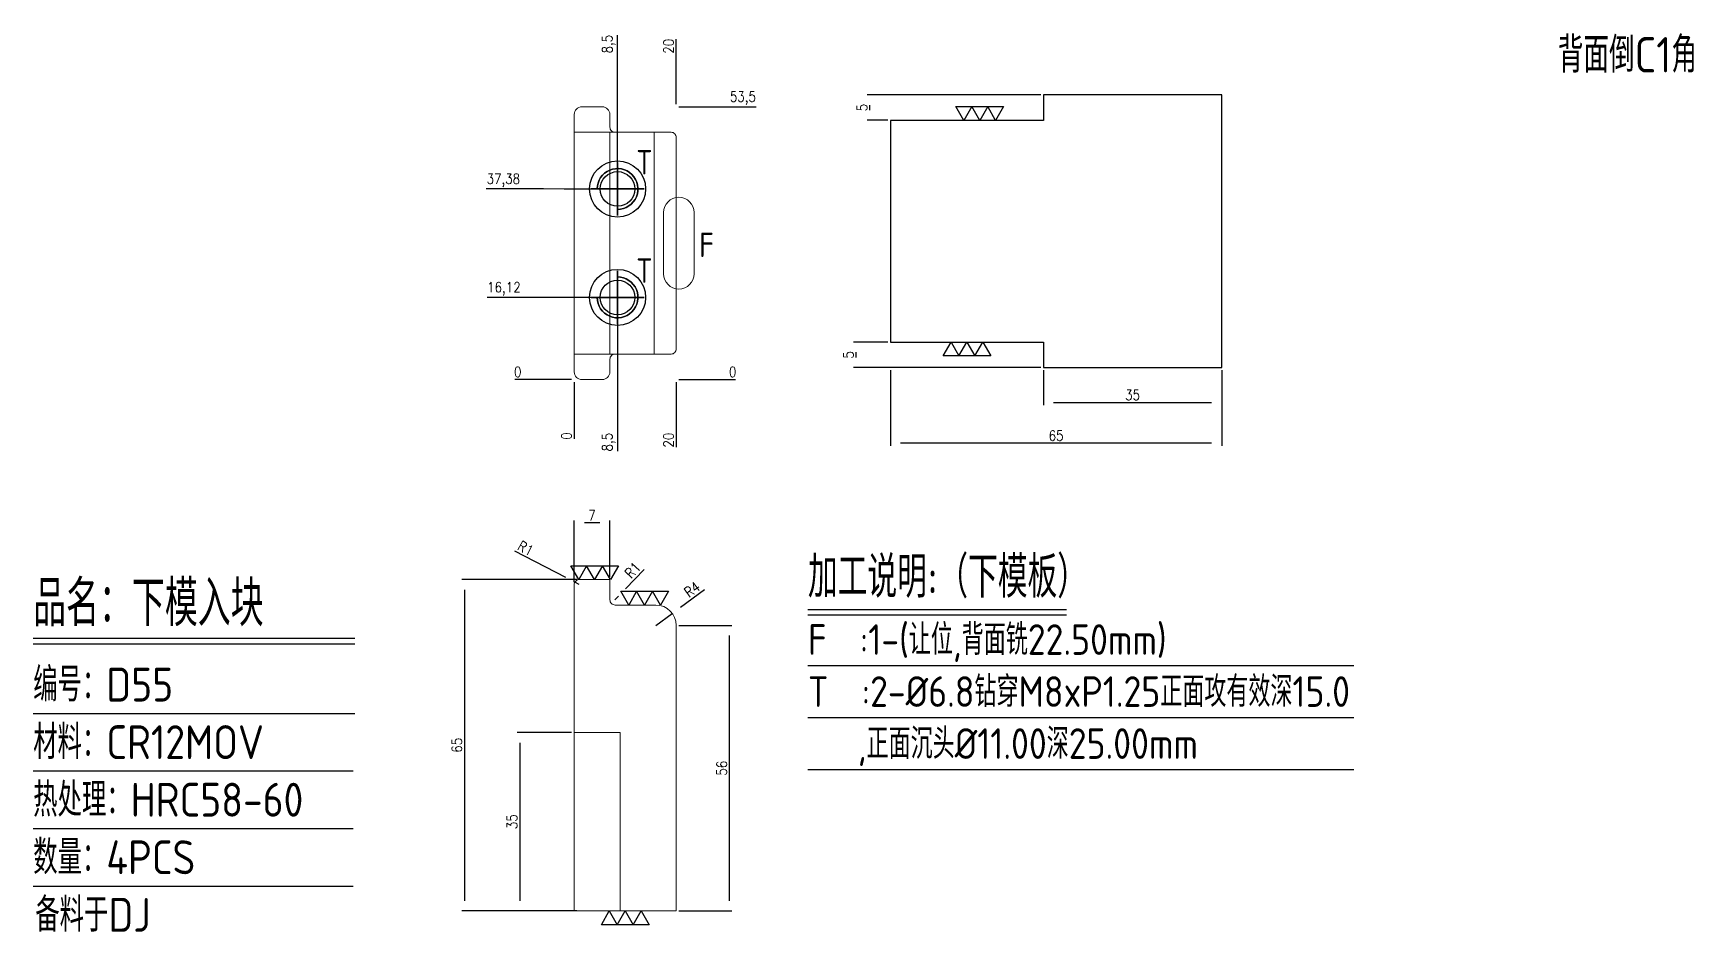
# Model space of a CAD drawing. Header units: millimetres. Extents: x 112016 to 112342, y -1097 to -921.
import ezdxf
from ezdxf.enums import TextEntityAlignment as Align

# ---------------------------------------------------------------- set-up
doc = ezdxf.new("R2010")
doc.units = ezdxf.units.MM
doc.linetypes.add('CENTER', pattern=[0])
doc.linetypes.add('DASHED', pattern=[0])
for name, color, linetype in [('DIE_P', 2, 'Continuous'), ('DIM', 4, 'Continuous'), ('TEXT', 4, 'Continuous')]:
    doc.layers.add(name, color=color, linetype=linetype)
doc.styles.add('gbenor', font='gbenor.shx', dxfattribs={"bigfont": 'gbcbig.shx'})
doc.styles.get("Standard").update_dxf_attribs({"font": 'txt.shx', "width": 0.85, "bigfont": 'ctxt.shx'})
doc.dimstyles.new('T-2-WX', dxfattribs={"dimtxt": 2, "dimasz": 2, "dimexe": 0.5, "dimexo": 0.5, "dimgap": 0.5, "dimtad": 1, "dimtxsty": 'Standard', "dimblk": 'OPEN30', "dimcen": 0, "dimazin": 3, "dimtfac": 1, "dimtmove": 0, "dimatfit": 3, "dimldrblk": 'OPEN30', "dimlwd": -1, "dimlwe": -1})

# ---------------------------------------------------------------- blocks, each defined once
blk = doc.blocks.new('*D7579')
at = {"layer": 'Defpoints', "color": 0}
for p in [(112122.6, -988.48), (112142.6, -988.48), (112152.6, -988.48)]:
    blk.add_point(p, dxfattribs=at)
at = {"layer": 'DIM', "color": 0}
blk.add_line((112143.1, -988.48), (112154.23, -988.48), dxfattribs=at)
at = {"layer": 'DIM', "color": 0, "insert": (112153.67, -986.98), "char_height": 2, "attachment_point": 5}
blk.add_mtext('0', dxfattribs=at)
blk = doc.blocks.new('_Open30')
blk = doc.blocks.new('*D7580')
at = {"layer": 'Defpoints', "color": 0}
for p in [(112142.6, -934.98), (112152.6, -934.98), (112122.6, -988.48)]:
    blk.add_point(p, dxfattribs=at)
at = {"layer": 'DIM', "color": 0}
for p, q in [((112143.1, -934.98), (112146.6, -934.98)), ((112146.6, -934.98), (112148.6, -934.98)), ((112148.6, -934.98), (112158.28, -934.98))]:
    blk.add_line(p, q, dxfattribs=at)
at = {"layer": 'DIM', "color": 0, "insert": (112155.69, -933.29), "char_height": 2, "attachment_point": 5}
blk.add_mtext('53,5', dxfattribs=at)
blk = doc.blocks.new('*D7581')
at = {"layer": 'Defpoints', "color": 0}
for p in [(112112.6, -988.48), (112122.6, -988.48), (112122.6, -988.48)]:
    blk.add_point(p, dxfattribs=at)
at = {"layer": 'DIM', "color": 0}
blk.add_line((112122.1, -988.48), (112110.97, -988.48), dxfattribs=at)
at = {"layer": 'DIM', "color": 0, "insert": (112111.53, -986.98), "char_height": 2, "attachment_point": 5}
blk.add_mtext('0', dxfattribs=at)
blk = doc.blocks.new('*D7582')
at = {"layer": 'Defpoints', "color": 0}
for p in [(112112.6, -972.36), (112131.1, -972.36), (112122.6, -988.48)]:
    blk.add_point(p, dxfattribs=at)
at = {"layer": 'DIM', "color": 0}
for p, q in [((112116.6, -972.36), (112105.54, -972.36)), ((112120.6, -972.36), (112116.6, -972.36)), ((112130.6, -972.36), (112120.6, -972.36))]:
    blk.add_line(p, q, dxfattribs=at)
at = {"layer": 'DIM', "color": 0, "insert": (112108.82, -970.67), "char_height": 2, "attachment_point": 5}
blk.add_mtext('16,12', dxfattribs=at)
blk = doc.blocks.new('*D7583')
at = {"layer": 'Defpoints', "color": 0}
for p in [(112112.6, -951.1), (112131.1, -951.11), (112122.6, -988.48)]:
    blk.add_point(p, dxfattribs=at)
at = {"layer": 'DIM', "color": 0}
for p, q in [((112116.6, -951.1), (112105.3, -951.1)), ((112120.6, -951.11), (112116.6, -951.1)), ((112130.6, -951.11), (112120.6, -951.11))]:
    blk.add_line(p, q, dxfattribs=at)
at = {"layer": 'DIM', "color": 0, "insert": (112108.7, -949.41), "char_height": 2, "attachment_point": 5}
blk.add_mtext('37,38', dxfattribs=at)
blk = doc.blocks.new('*D7584')
at = {"layer": 'Defpoints', "color": 0}
for p in [(112122.6, -988.48), (112142.6, -988.48), (112142.6, -998.48)]:
    blk.add_point(p, dxfattribs=at)
at = {"layer": 'DIM', "color": 0}
for p, q in [((112142.6, -988.98), (112142.6, -992.48)), ((112142.6, -992.48), (112142.6, -994.48)), ((112142.6, -994.48), (112142.6, -1001.74))]:
    blk.add_line(p, q, dxfattribs=at)
at = {"layer": 'DIM', "color": 0, "insert": (112141.1, -1000.36), "char_height": 2, "attachment_point": 5, "rotation": 90}
blk.add_mtext('20', dxfattribs=at)
blk = doc.blocks.new('*D7585')
at = {"layer": 'Defpoints', "color": 0}
for p in [(112131.1, -972.36), (112122.6, -988.48), (112131.1, -998.48)]:
    blk.add_point(p, dxfattribs=at)
at = {"layer": 'DIM', "color": 0}
for p, q in [((112131.1, -972.86), (112131.1, -990.48)), ((112131.1, -990.48), (112131.1, -994.48)), ((112131.1, -994.48), (112131.1, -1002.55))]:
    blk.add_line(p, q, dxfattribs=at)
at = {"layer": 'DIM', "color": 0, "insert": (112129.41, -1000.76), "char_height": 2, "attachment_point": 5, "rotation": 90}
blk.add_mtext('8,5', dxfattribs=at)
blk = doc.blocks.new('*D7586')
at = {"layer": 'Defpoints', "color": 0}
for p in [(112122.6, -988.48), (112122.6, -988.48), (112122.6, -998.48)]:
    blk.add_point(p, dxfattribs=at)
at = {"layer": 'DIM', "color": 0}
blk.add_line((112122.6, -988.98), (112122.6, -1000.12), dxfattribs=at)
at = {"layer": 'DIM', "color": 0, "insert": (112121.1, -999.55), "char_height": 2, "attachment_point": 5, "rotation": 90}
blk.add_mtext('0', dxfattribs=at)
blk = doc.blocks.new('*D7587')
at = {"layer": 'Defpoints', "color": 0}
for p in [(112142.6, -924.98), (112142.6, -934.98), (112122.6, -988.48)]:
    blk.add_point(p, dxfattribs=at)
at = {"layer": 'DIM', "color": 0}
for p, q in [((112142.6, -928.98), (112142.6, -921.73)), ((112142.6, -930.98), (112142.6, -928.98)), ((112142.6, -934.48), (112142.6, -930.98))]:
    blk.add_line(p, q, dxfattribs=at)
at = {"layer": 'DIM', "color": 0, "insert": (112141.1, -923.11), "char_height": 2, "attachment_point": 5, "rotation": 90}
blk.add_mtext('20', dxfattribs=at)
blk = doc.blocks.new('*D7588')
at = {"layer": 'Defpoints', "color": 0}
for p in [(112131.1, -924.98), (112131.1, -951.11), (112122.6, -988.48)]:
    blk.add_point(p, dxfattribs=at)
at = {"layer": 'DIM', "color": 0}
for p, q in [((112131.1, -928.98), (112131.1, -920.92)), ((112131.1, -932.98), (112131.1, -928.98)), ((112131.1, -950.61), (112131.1, -932.98))]:
    blk.add_line(p, q, dxfattribs=at)
at = {"layer": 'DIM', "color": 0, "insert": (112129.41, -922.7), "char_height": 2, "attachment_point": 5, "rotation": 90}
blk.add_mtext('8,5', dxfattribs=at)
blk = doc.blocks.new('*D7589')
at = {"layer": 'Defpoints', "color": 0}
for p in [(112123.6, -1027.7), (112101.07, -1092.7), (112123.6, -1092.7)]:
    blk.add_point(p, dxfattribs=at)
at = {"layer": 'DIM', "color": 0}
for p, q in [((112123.1, -1027.7), (112100.57, -1027.7)), ((112101.07, -1029.7), (112101.07, -1090.7)), ((112123.1, -1092.7), (112100.57, -1092.7))]:
    blk.add_line(p, q, dxfattribs=at)
at = {"layer": 'DIM', "color": 0, "insert": (112099.57, -1060.2), "char_height": 2, "attachment_point": 5, "rotation": 90}
blk.add_mtext('65', dxfattribs=at)
blk = doc.blocks.new('*D7590')
at = {"layer": 'Defpoints', "color": 0}
for p in [(112122.6, -1057.7), (112111.91, -1092.7), (112122.6, -1092.7)]:
    blk.add_point(p, dxfattribs=at)
at = {"layer": 'DIM', "color": 0}
for p, q in [((112122.1, -1057.7), (112111.41, -1057.7)), ((112111.91, -1059.7), (112111.91, -1090.7)), ((112122.1, -1092.7), (112111.41, -1092.7))]:
    blk.add_line(p, q, dxfattribs=at)
at = {"layer": 'DIM', "color": 0, "insert": (112110.41, -1075.2), "char_height": 2, "attachment_point": 5, "rotation": 90}
blk.add_mtext('35', dxfattribs=at)
blk = doc.blocks.new('*D7591')
at = {"layer": 'Defpoints', "color": 0}
for p in [(112122.71, -1028.24), (112123.6, -1028.7)]:
    blk.add_point(p, dxfattribs=at)
at = {"layer": 'DIM', "color": 0}
for p, q in [((112120.94, -1027.32), (112110.96, -1022.15)), ((112123.6, -1028.7), (112122.71, -1028.24))]:
    blk.add_line(p, q, dxfattribs=at)
at = {"layer": 'DIM', "color": 0, "insert": (112113.1, -1021.57), "char_height": 2, "attachment_point": 5, "rotation": 332.6157}
blk.add_mtext('R1', dxfattribs=at)
blk = doc.blocks.new('*D7592')
at = {"layer": 'Defpoints', "color": 0}
for p in [(112122.6, -1016.6), (112122.6, -1028.7), (112129.6, -1027.7)]:
    blk.add_point(p, dxfattribs=at)
at = {"layer": 'DIM', "color": 0}
for p, q in [((112122.6, -1028.2), (112122.6, -1016.1)), ((112129.6, -1027.2), (112129.6, -1016.1)), ((112127.6, -1016.6), (112124.6, -1016.6))]:
    blk.add_line(p, q, dxfattribs=at)
at = {"layer": 'DIM', "color": 0, "insert": (112126.1, -1015.1), "char_height": 2, "attachment_point": 5}
blk.add_mtext('7', dxfattribs=at)
blk = doc.blocks.new('*D7593')
at = {"layer": 'Defpoints', "color": 0}
for p in [(112130.6, -1031.7), (112131.29, -1030.98)]:
    blk.add_point(p, dxfattribs=at)
at = {"layer": 'DIM', "color": 0}
for p, q in [((112136.3, -1025.71), (112132.67, -1029.53)), ((112130.6, -1031.7), (112131.29, -1030.98))]:
    blk.add_line(p, q, dxfattribs=at)
at = {"layer": 'DIM', "color": 0, "insert": (112134.08, -1025.86), "char_height": 2, "attachment_point": 5, "rotation": 46.4526}
blk.add_mtext('R1', dxfattribs=at)
blk = doc.blocks.new('*D7594')
at = {"layer": 'Defpoints', "color": 0}
for p in [(112141.83, -1034.35), (112138.6, -1036.7)]:
    blk.add_point(p, dxfattribs=at)
at = {"layer": 'DIM', "color": 0}
for p, q in [((112148.16, -1029.73), (112143.45, -1033.17)), ((112138.6, -1036.7), (112141.83, -1034.35))]:
    blk.add_line(p, q, dxfattribs=at)
at = {"layer": 'DIM', "color": 0, "insert": (112145.73, -1029.65), "char_height": 2, "attachment_point": 5, "rotation": 36.0873}
blk.add_mtext('R4', dxfattribs=at)
blk = doc.blocks.new('*D7595')
at = {"layer": 'Defpoints', "color": 0}
for p in [(112142.6, -1036.7), (112153.04, -1036.7), (112142.6, -1092.7)]:
    blk.add_point(p, dxfattribs=at)
at = {"layer": 'DIM', "color": 0}
for p, q in [((112143.1, -1036.7), (112153.54, -1036.7)), ((112153.04, -1090.7), (112153.04, -1038.7)), ((112143.1, -1092.7), (112153.54, -1092.7))]:
    blk.add_line(p, q, dxfattribs=at)
at = {"layer": 'DIM', "color": 0, "insert": (112151.54, -1064.7), "char_height": 2, "attachment_point": 5, "rotation": 90}
blk.add_mtext('56', dxfattribs=at)
blk = doc.blocks.new('*D7596')
at = {"layer": 'Defpoints', "color": 0}
for p in [(112184.62, -986.14), (112249.62, -986.14), (112184.62, -1000.98)]:
    blk.add_point(p, dxfattribs=at)
at = {"layer": 'DIM', "color": 0}
for p, q in [((112184.62, -986.64), (112184.62, -1001.48)), ((112249.62, -986.64), (112249.62, -1001.48)), ((112247.62, -1000.98), (112186.62, -1000.98))]:
    blk.add_line(p, q, dxfattribs=at)
at = {"layer": 'DIM', "color": 0, "insert": (112217.12, -999.48), "char_height": 2, "attachment_point": 5}
blk.add_mtext('65', dxfattribs=at)
blk = doc.blocks.new('*D7597')
at = {"layer": 'Defpoints', "color": 0}
for p in [(112214.62, -986.14), (112249.62, -986.14), (112249.62, -993.01)]:
    blk.add_point(p, dxfattribs=at)
at = {"layer": 'DIM', "color": 0}
for p, q in [((112214.62, -986.64), (112214.62, -993.51)), ((112249.62, -986.64), (112249.62, -993.51)), ((112216.62, -993.01), (112247.62, -993.01))]:
    blk.add_line(p, q, dxfattribs=at)
at = {"layer": 'DIM', "color": 0, "insert": (112232.12, -991.51), "char_height": 2, "attachment_point": 5}
blk.add_mtext('35', dxfattribs=at)
blk = doc.blocks.new('*D7598')
at = {"layer": 'Defpoints', "color": 0}
for p in [(112177.9, -981.14), (112184.62, -981.14), (112214.62, -986.14)]:
    blk.add_point(p, dxfattribs=at)
at = {"layer": 'DIM', "color": 0}
for p, q in [((112184.12, -981.14), (112177.4, -981.14)), ((112177.9, -984.14), (112177.9, -983.14)), ((112214.12, -986.14), (112177.4, -986.14))]:
    blk.add_line(p, q, dxfattribs=at)
at = {"layer": 'DIM', "color": 0, "insert": (112176.4, -983.64), "char_height": 2, "attachment_point": 5, "rotation": 90}
blk.add_mtext('5', dxfattribs=at)
blk = doc.blocks.new('*D7599')
at = {"layer": 'Defpoints', "color": 0}
for p in [(112180.56, -932.64), (112214.62, -932.64), (112184.62, -937.64)]:
    blk.add_point(p, dxfattribs=at)
at = {"layer": 'DIM', "color": 0}
for p, q in [((112214.12, -932.64), (112180.06, -932.64)), ((112180.56, -935.64), (112180.56, -934.64)), ((112184.12, -937.64), (112180.06, -937.64))]:
    blk.add_line(p, q, dxfattribs=at)
at = {"layer": 'DIM', "color": 0, "insert": (112179.06, -935.14), "char_height": 2, "attachment_point": 5, "rotation": 90}
blk.add_mtext('5', dxfattribs=at)

msp = doc.modelspace()

# ---------------------------------------------------------------- linework, layer by layer
at = {"layer": 'DIE_P', "linetype": 'Continuous', "lineweight": 15}
for p, q in [((112132.601, -939.984), (112122.601, -939.984)), ((112132.601, -983.484), (112122.601, -983.484))]:
    msp.add_line(p, q, dxfattribs=at)
at = {"layer": 'DIE_P'}
msp.add_lwpolyline([(112214.622, -932.644), (112214.622, -937.644), (112184.622, -937.644), (112184.622, -981.144), (112214.622, -981.144), (112214.622, -986.144), (112249.622, -986.144), (112249.622, -932.644), (112214.622, -932.644)], dxfattribs=at)
at = {"layer": 'DIE_P', "linetype": 'Continuous', "lineweight": 15}
msp.add_lwpolyline([(112122.601, -986.984), (112122.601, -936.484, -0.4142136), (112124.101, -934.984), (112128.101, -934.984, -0.4142136), (112129.601, -936.484), (112129.601, -938.984, 0.4142136), (112130.601, -939.984), (112141.601, -939.984, -0.4142136), (112142.601, -940.984), (112142.601, -982.484, -0.4142136), (112141.601, -983.484), (112130.601, -983.484, 0.4142136), (112129.601, -984.484), (112129.601, -986.984, -0.4142136), (112128.101, -988.484), (112124.101, -988.484, -0.4142136)], format="xyb", close=True, dxfattribs=at)
for points in [[(112129.601, -939.984), (112129.601, -983.484)], [(112138.301, -939.984), (112138.301, -983.484)], [(112122.601, -1057.703), (112131.601, -1057.703), (112131.601, -1092.703)]]:
    msp.add_lwpolyline(points, dxfattribs=at)
at = {"layer": 'DIE_P'}
for points in [[(112127.101, -951.105, -2.4142136), (112131.101, -955.105, 2.4142136)], [(112127.101, -972.364, 2.4142136), (112131.101, -968.364, -2.4142136)]]:
    msp.add_lwpolyline(points, format="xyb", close=True, dxfattribs=at)
at = {"layer": 'DIE_P', "color": 4, "linetype": 'CENTER', "ltscale": 0.007}
for points in [[(112131.101, -945.905), (112131.101, -956.305)], [(112136.301, -951.105), (112125.901, -951.105)], [(112131.101, -977.564), (112131.101, -967.164)], [(112136.301, -972.364), (112125.901, -972.364)]]:
    msp.add_lwpolyline(points, close=True, dxfattribs=at)
at = {"layer": 'DIE_P', "color": 52, "linetype": 'DASHED', "lineweight": 15, "ltscale": 0.5}
msp.add_lwpolyline([(112140.121, -967.734, 1), (112146.121, -967.734), (112146.121, -955.734, 1), (112140.121, -955.734)], format="xyb", close=True, dxfattribs=at)
at = {"layer": 'DIE_P', "linetype": 'Continuous', "lineweight": 18}
msp.add_lwpolyline([(112129.601, -1027.703), (112123.601, -1027.703, 0.4142136), (112122.601, -1028.703), (112122.601, -1092.703), (112142.601, -1092.703), (112142.601, -1036.703, 0.4142133), (112138.601, -1032.703), (112130.601, -1032.703, -0.4142136), (112129.601, -1031.703)], format="xyb", close=True, dxfattribs=at)
at = {"layer": 'DIE_P'}
for centre, radius in [((112131.101, -951.105), 5.5), ((112131.101, -951.105), 3.4), ((112131.101, -951.105), 3.4), ((112131.101, -972.364), 5.5), ((112131.101, -972.364), 3.4), ((112131.101, -972.364), 3.4)]:
    msp.add_circle(centre, radius, dxfattribs=at)
at = {"layer": 'DIM', "color": 4, "linetype": 'Continuous', "lineweight": 25}
for p, q in [((112016.492, -1039.172), (112079.552, -1039.172)), ((112016.492, -1040.334), (112079.552, -1040.334)), ((112016.492, -1053.948), (112079.552, -1053.948)), ((112016.492, -1065.238), (112079.278, -1065.238)), ((112016.492, -1076.528), (112079.278, -1076.528)), ((112016.492, -1087.818), (112079.278, -1087.818))]:
    msp.add_line(p, q, dxfattribs=at)
at = {"layer": 'TEXT', "color": 3}
for p, q in [((112168.441, -1033.562), (112219.129, -1033.562)), ((112168.441, -1034.612), (112219.129, -1034.612))]:
    msp.add_line(p, q, dxfattribs=at)
at = {"layer": 'TEXT', "color": 3, "linetype": 'Continuous'}
for p, q in [((112168.441, -1044.572), (112275.527, -1044.572)), ((112168.441, -1054.772), (112275.527, -1054.772)), ((112168.441, -1064.972), (112275.527, -1064.972))]:
    msp.add_line(p, q, dxfattribs=at)
at = {"layer": 'TEXT'}
for points in [[(112206.821, -934.944), (112205.262, -937.644), (112203.703, -934.944), (112202.144, -937.644), (112200.586, -934.944), (112199.027, -937.644), (112197.468, -934.944), (112206.821, -934.944)], [(112194.945, -983.844), (112196.504, -981.144), (112198.063, -983.844), (112199.622, -981.144), (112201.181, -983.844), (112202.74, -981.144), (112204.298, -983.844), (112194.945, -983.844)], [(112131.277, -1025.003), (112129.718, -1027.703), (112128.16, -1025.003), (112126.601, -1027.703), (112125.042, -1025.003), (112123.483, -1027.703), (112121.924, -1025.003), (112131.277, -1025.003)], [(112141.076, -1030.003), (112139.518, -1032.703), (112137.959, -1030.003), (112136.4, -1032.703), (112134.841, -1030.003), (112133.282, -1032.703), (112131.723, -1030.003), (112141.076, -1030.003)], [(112127.924, -1095.403), (112129.483, -1092.703), (112131.042, -1095.403), (112132.601, -1092.703), (112134.16, -1095.403), (112135.718, -1092.703), (112137.277, -1095.403), (112127.924, -1095.403)]]:
    msp.add_lwpolyline(points, close=True, dxfattribs=at)

# ---------------------------------------------------------------- texts
at = {"layer": 'DIM', "color": 3, "linetype": 'Continuous', "lineweight": 25, "style": 'gbenor'}
for s, height, p in [('品名：下模入块', 8.9655, (112016.492, -1036.847)), ('编号：D55', 6.6411, (112016.492, -1051.624)), ('材料：CR12MOV', 6.6411, (112016.492, -1062.914)), ('热处理：HRC58-60', 6.64111, (112016.492, -1074.204)), ('数量：4PCS', 6.6411, (112016.492, -1085.493)), ('备料于DJ', 6.6411, (112016.896, -1096.783))]:
    msp.add_text(s, height=height, dxfattribs=at).set_placement(p)
at = {"layer": 'TEXT', "color": 4, "lineweight": 18, "style": 'gbenor'}
msp.add_text('背面倒C1角', height=6.9635, dxfattribs=at).set_placement((112315.531, -928.269))
at = {"layer": 'TEXT', "color": 4, "style": 'gbenor'}
for s, p in [('T', (112136.362, -945.844)), ('F', (112148.557, -962.078)), ('T', (112136.362, -967.103))]:
    msp.add_text(s, height=4.8, dxfattribs=at).set_placement(p, align=Align.MIDDLE_CENTER)
for s, height, p in [('加工说明:（下模板）', 8.1, (112168.441, -1031.252)), ('F  :1-(让位,背面铣22.50mm)', 6, (112168.441, -1042.472)), ('T  :2-%%C6.8钻穿M8xP1.25正面攻有效深15.0', 6, (112168.441, -1052.672)), ('   ,正面沉头%%C11.00深25.00mm', 6, (112168.441, -1062.872))]:
    msp.add_text(s, height=height, dxfattribs=at).set_placement(p)

# ---------------------------------------------------------------- dimensions: what is measured, and where the dimension line sits
at = {"layer": 'DIM'}
for feature_location, offset, dtype, origin, picture, middle in [((112131.101, -951.105), (0, 26.121), 1, (112122.601, -988.484), '*D7588', (112129.41, -922.703)), ((112142.601, -934.984), (0, 10), 1, (112122.601, -988.484), '*D7587', (112141.101, -923.108)), ((112142.601, -934.984), (10, 0), 0, (112122.601, -988.484), '*D7580', (112155.691, -933.293)), ((112131.101, -951.105), (-18.5, 0), 0, (112122.601, -988.484), '*D7583', (112108.701, -949.414)), ((112131.101, -972.364), (-18.5, 0), 0, (112122.601, -988.484), '*D7582', (112108.822, -970.673)), ((112131.101, -972.364), (0, -26.12), 1, (112122.601, -988.484), '*D7585', (112129.41, -1000.765)), ((112122.600741286, -988.483918548), (-10, 0), 0, (112122.600741286, -988.483918548), '*D7581', (112111.53407462, -986.983918548)), ((112142.600741306, -988.483918548), (10, 0), 0, (112122.600741286, -988.483918548), '*D7579', (112153.667407973, -986.983918548)), ((112122.600741286, -988.483918548), (0, -10), 1, (112122.600741286, -988.483918548), '*D7586', (112121.100741286, -999.550585215)), ((112142.601, -988.484), (0, -10), 1, (112122.601, -988.484), '*D7584', (112141.101, -1000.36))]:
    dim = msp.add_ordinate_dim(feature_location=feature_location, offset=offset, dtype=dtype, origin=origin, dimstyle='T-2-WX', dxfattribs=at)
    dim.commit()
    dim.dimension.update_dxf_attribs({"geometry": picture, "text_midpoint": middle})
for base, p1, p2, picture, middle in [((112180.565, -932.644), (112184.622, -937.644), (112214.622, -932.644), '*D7599', (112179.065, -935.144)), ((112177.901, -981.144), (112214.622, -986.144), (112184.622, -981.144), '*D7598', (112176.401, -983.644)), ((112101.074, -1092.703), (112123.601, -1027.703), (112123.601, -1092.703), '*D7589', (112099.574, -1060.203)), ((112153.038, -1036.703), (112142.601, -1092.703), (112142.601, -1036.703), '*D7595', (112151.538, -1064.703)), ((112111.915, -1092.703), (112122.601, -1057.703), (112122.601, -1092.703), '*D7590', (112110.415, -1075.203))]:
    dim = msp.add_linear_dim(base=base, p1=p1, p2=p2, angle=90, dimstyle='T-2-WX', dxfattribs=at)
    dim.commit()
    dim.dimension.update_dxf_attribs({"geometry": picture, "text_midpoint": middle})
dim = msp.add_linear_dim(base=(112184.622, -1000.982), p1=(112249.622, -986.144), p2=(112184.622, -986.144), dimstyle='T-2-WX', dxfattribs=at)
dim.commit()
dim.dimension.update_dxf_attribs({"geometry": '*D7596', "text_midpoint": (112217.122, -1000.982), "dimtype": 160})
for base, p1, p2, picture, middle in [((112249.622, -993.011), (112214.622, -986.144), (112249.622, -986.144), '*D7597', (112232.122, -991.511)), ((112122.601, -1016.601), (112129.601, -1027.703), (112122.601, -1028.703), '*D7592', (112126.101, -1015.101))]:
    dim = msp.add_linear_dim(base=base, p1=p1, p2=p2, dimstyle='T-2-WX', dxfattribs=at)
    dim.commit()
    dim.dimension.update_dxf_attribs({"geometry": picture, "text_midpoint": middle})
dim = msp.add_radius_dim(center=(112123.601, -1028.703), mpoint=(112122.713, -1028.243), dimstyle='T-2-WX', dxfattribs=at)
dim.commit()
dim.dimension.update_dxf_attribs({"geometry": '*D7591', "text_midpoint": (112112.409, -1022.905), "dimtype": 164})
for center, mpoint, picture, middle in [((112130.601, -1031.703), (112131.29, -1030.978), '*D7593', (112134.084, -1025.862)), ((112138.601, -1036.703), (112141.833, -1034.347), '*D7594', (112145.731, -1029.65))]:
    dim = msp.add_radius_dim(center=center, mpoint=mpoint, dimstyle='T-2-WX', dxfattribs=at)
    dim.commit()
    dim.dimension.update_dxf_attribs({"geometry": picture, "text_midpoint": middle})

doc.saveas('drawing.dxf')
